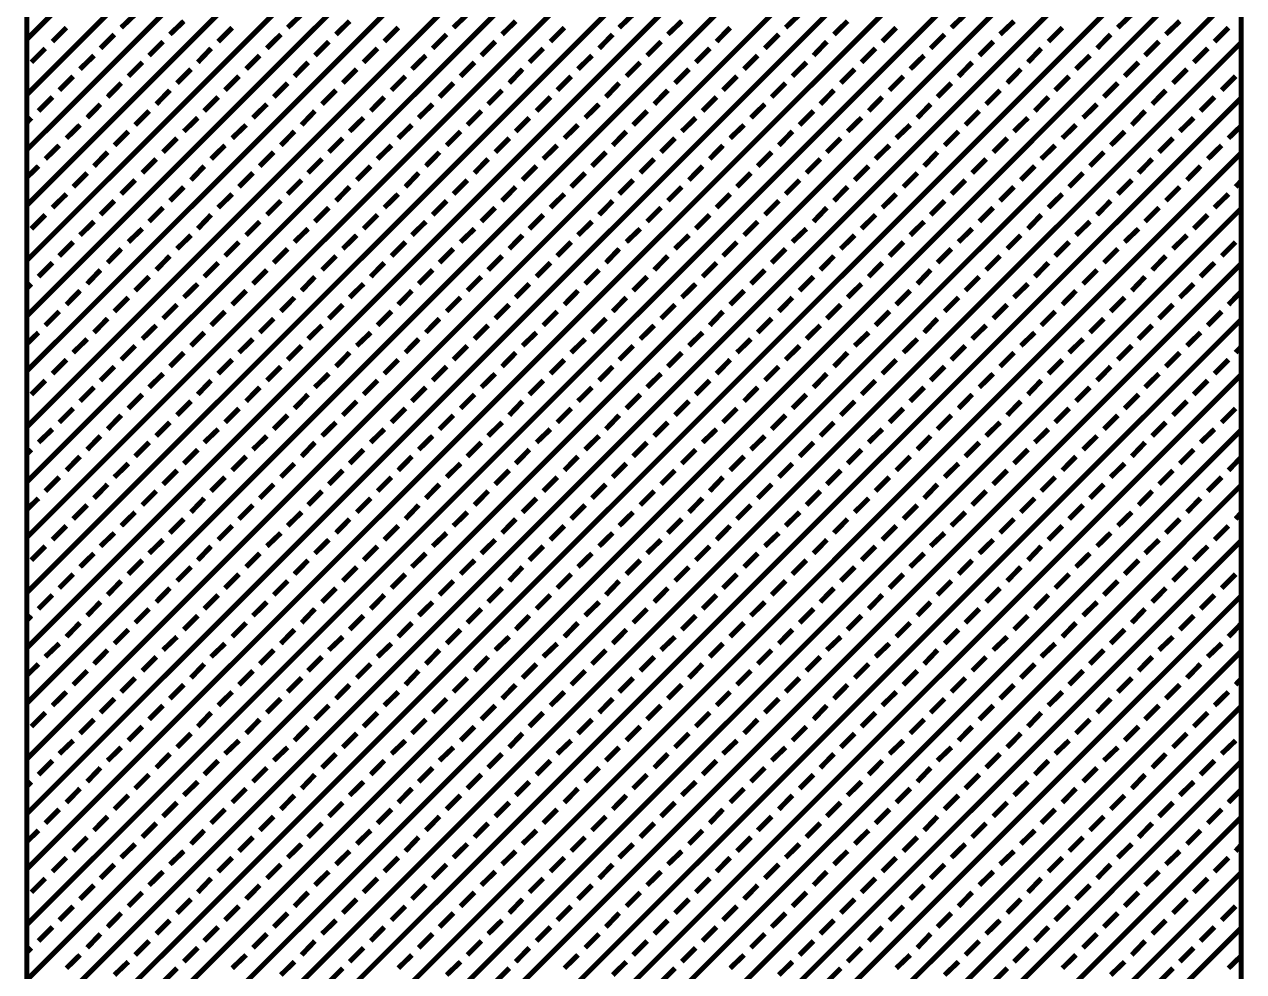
# Model space of a CAD drawing. Extents: x 2 to 176, y -19 to 159.
# Drawn here: x 110.987 to 111.897, y 120.324 to 121.031 of the extents above; entities that cross this region are included whole.
import ezdxf

# ---------------------------------------------------------------- set-up
doc = ezdxf.new("R2010")
doc.units = 0
doc.layers.add('BG_SILKSCREEN_TOP', color=7, linetype='CONTINUOUS')

msp = doc.modelspace()

# ---------------------------------------------------------------- linework, layer by layer
at = {"layer": 'BG_SILKSCREEN_TOP', "const_width": 0.00381}
for points in [[(110.989364, 121.01957), (111.649256, 121.679462)], [(110.989364, 120.978168), (111.674148, 121.662952)], [(110.989364, 120.93702), (111.698532, 121.646188)], [(110.989364, 120.895618), (111.722916, 121.62917)], [(110.989364, 120.85447), (111.747808, 121.612406)], [(110.989364, 120.813068), (111.77016, 121.59361)], [(110.989364, 120.77192), (111.788956, 121.571004)], [(110.989364, 120.730264), (111.807752, 121.548652)], [(110.989364, 120.689116), (111.82477, 121.524268)], [(110.989364, 120.647714), (111.839248, 121.497598)], [(110.989364, 120.606566), (111.854234, 121.470928)], [(110.989364, 120.565164), (111.865664, 121.441718)], [(110.989364, 120.524016), (111.87557, 121.410222)], [(110.989364, 120.48236), (111.885222, 121.378218)], [(110.989364, 120.441466), (111.889794, 121.341642)], [(110.989364, 120.400318), (111.89335, 121.303796)], [(110.989364, 121.283476), (110.989364, 117.967252)], [(111.895382, 119.561356), (111.895382, 121.283476)], [(110.989364, 120.358662), (111.895382, 121.26468)], [(110.989364, 120.317514), (111.895382, 121.223532)], [(110.989364, 120.276112), (111.895382, 121.182384)], [(110.989364, 120.234964), (111.895382, 121.140728)], [(110.989364, 120.193562), (111.895382, 121.099834)], [(110.989364, 120.152414), (111.895382, 121.058178)], [(111.059722, 121.028206), (111.070136, 121.038112)], [(111.096044, 121.023126), (111.106458, 121.033032)], [(111.183928, 121.028206), (111.194342, 121.038112)], [(111.219996, 121.023126), (111.230156, 121.033032)], [(111.307626, 121.028206), (111.31804, 121.038112)], [(111.343948, 121.023126), (111.354108, 121.033032)], [(111.431324, 121.028206), (111.441738, 121.038112)], [(111.467646, 121.023126), (111.47806, 121.033032)], [(111.55553, 121.028206), (111.565944, 121.038112)], [(111.591598, 121.023126), (111.601758, 121.033032)], [(111.679228, 121.028206), (111.689642, 121.038112)], [(111.71555, 121.023126), (111.725964, 121.033032)], [(111.803434, 121.028206), (111.813848, 121.038112)], [(111.839248, 121.023126), (111.849662, 121.033032)], [(111.008414, 121.017792), (111.018828, 121.028206)], [(111.132112, 121.017792), (111.142526, 121.028206)], [(111.256064, 121.017792), (111.266478, 121.028206)], [(111.380016, 121.017792), (111.39043, 121.028206)], [(111.503968, 121.017792), (111.514128, 121.028206)], [(111.627666, 121.017792), (111.63808, 121.028206)], [(111.751618, 121.017792), (111.762032, 121.028206)], [(111.87557, 121.017792), (111.885984, 121.028206)], [(110.989364, 120.111012), (111.895382, 121.01703)], [(111.044228, 121.012712), (111.054642, 121.023126)], [(111.08055, 121.007378), (111.090964, 121.017792)], [(111.168434, 121.012712), (111.178848, 121.023126)], [(111.204248, 121.007378), (111.214662, 121.017792)], [(111.292132, 121.012712), (111.302546, 121.023126)], [(111.328454, 121.007378), (111.338868, 121.017792)], [(111.416338, 121.012712), (111.426498, 121.023126)], [(111.452152, 121.007378), (111.462566, 121.017792)], [(111.540036, 121.012712), (111.55045, 121.023126)], [(111.576358, 121.007378), (111.586264, 121.017792)], [(111.663734, 121.012712), (111.674148, 121.023126)], [(111.700056, 121.007378), (111.71047, 121.017792)], [(111.78794, 121.012712), (111.7981, 121.023126)], [(111.823754, 121.007378), (111.834168, 121.017792)], [(110.992666, 121.002298), (111.00308, 121.012712)], [(111.028988, 120.997218), (111.039402, 121.007378)], [(111.116872, 121.002298), (111.126778, 121.012712)], [(111.15294, 120.997218), (111.1631, 121.007378)], [(111.24057, 121.002298), (111.250984, 121.012712)], [(111.276638, 120.997218), (111.287052, 121.007378)], [(111.364268, 121.002298), (111.374682, 121.012712)], [(111.40059, 120.997218), (111.411004, 121.007378)], [(111.488474, 121.002298), (111.498888, 121.012712)], [(111.524542, 120.997218), (111.534702, 121.007378)], [(111.612172, 121.002298), (111.622586, 121.012712)], [(111.648494, 120.997218), (111.658908, 121.007378)], [(111.736378, 121.002298), (111.746284, 121.012712)], [(111.772192, 120.997218), (111.782606, 121.007378)], [(111.860076, 121.002298), (111.87049, 121.012712)], [(111.065056, 120.991884), (111.07547, 121.002298)], [(111.101378, 120.986804), (111.111792, 120.997218)], [(111.189008, 120.991884), (111.199168, 121.002298)], [(111.225076, 120.986804), (111.23549, 120.997218)], [(111.31296, 120.991884), (111.323374, 121.002298)], [(111.349282, 120.986804), (111.359188, 120.997218)], [(111.436658, 120.991884), (111.447072, 121.002298)], [(111.47298, 120.986804), (111.483394, 120.997218)], [(111.56061, 120.991884), (111.571024, 121.002298)], [(111.596678, 120.986804), (111.607092, 120.997218)], [(111.684562, 120.991884), (111.694722, 121.002298)], [(111.720884, 120.986804), (111.731044, 120.997218)], [(111.808514, 120.991884), (111.818928, 121.002298)], [(111.844582, 120.986804), (111.854996, 120.997218)], [(111.013494, 120.98147), (111.023908, 120.991884)], [(111.137192, 120.98147), (111.147606, 120.991884)], [(111.261398, 120.98147), (111.271812, 120.991884)], [(111.385096, 120.98147), (111.39551, 120.991884)], [(111.508794, 120.98147), (111.519208, 120.991884)], [(111.633, 120.98147), (111.643414, 120.991884)], [(111.756698, 120.98147), (111.767112, 120.991884)], [(111.880904, 120.98147), (111.891318, 120.991884)], [(111.049562, 120.97639), (111.059722, 120.986804)], [(111.085884, 120.971056), (111.096044, 120.98147)], [(111.173514, 120.97639), (111.183928, 120.986804)], [(111.209582, 120.971056), (111.219996, 120.98147)], [(111.297212, 120.97639), (111.307626, 120.986804)], [(111.333534, 120.971056), (111.343948, 120.98147)], [(111.421418, 120.97639), (111.431324, 120.986804)], [(111.457486, 120.971056), (111.467646, 120.98147)], [(111.545116, 120.97639), (111.55553, 120.986804)], [(111.581438, 120.971056), (111.591598, 120.98147)], [(111.668814, 120.97639), (111.679228, 120.986804)], [(111.705136, 120.971056), (111.71555, 120.98147)], [(111.79302, 120.97639), (111.803434, 120.986804)], [(111.829088, 120.971056), (111.839248, 120.98147)], [(110.989364, 120.069864), (111.895382, 120.975628)], [(110.998, 120.965976), (111.008414, 120.97639)], [(111.034322, 120.960896), (111.044228, 120.971056)], [(111.121698, 120.965976), (111.132112, 120.97639)], [(111.15802, 120.960896), (111.168434, 120.971056)], [(111.245904, 120.965976), (111.256064, 120.97639)], [(111.281718, 120.960896), (111.292132, 120.971056)], [(111.369602, 120.965976), (111.380016, 120.97639)], [(111.405924, 120.960896), (111.416338, 120.971056)], [(111.493554, 120.965976), (111.503968, 120.97639)], [(111.529622, 120.960896), (111.540036, 120.971056)], [(111.617506, 120.965976), (111.627666, 120.97639)], [(111.653828, 120.960896), (111.663734, 120.971056)], [(111.741458, 120.965976), (111.751618, 120.97639)], [(111.777526, 120.960896), (111.78794, 120.971056)], [(111.865156, 120.965976), (111.87557, 120.97639)], [(110.989364, 120.95734), (110.992666, 120.960896)], [(111.070136, 120.955562), (111.08055, 120.965976)], [(111.106458, 120.950736), (111.116872, 120.960896)], [(111.194342, 120.955562), (111.204248, 120.965976)], [(111.230156, 120.950736), (111.24057, 120.960896)], [(111.31804, 120.955562), (111.328454, 120.965976)], [(111.354108, 120.950736), (111.364268, 120.960896)], [(111.441738, 120.955562), (111.452152, 120.965976)], [(111.47806, 120.950736), (111.488474, 120.960896)], [(111.565944, 120.955562), (111.576358, 120.965976)], [(111.601758, 120.950736), (111.612172, 120.960896)], [(111.689642, 120.955562), (111.700056, 120.965976)], [(111.725964, 120.950736), (111.736378, 120.960896)], [(111.813848, 120.955562), (111.823754, 120.965976)], [(111.849662, 120.950736), (111.860076, 120.960896)], [(111.018828, 120.945656), (111.028988, 120.955562)], [(111.054642, 120.940322), (111.065056, 120.950736)], [(111.142526, 120.945656), (111.15294, 120.955562)], [(111.178848, 120.940322), (111.189008, 120.950736)], [(111.266478, 120.945656), (111.276638, 120.955562)], [(111.302546, 120.940322), (111.31296, 120.950736)], [(111.39043, 120.945656), (111.40059, 120.955562)], [(111.426498, 120.940322), (111.436658, 120.950736)], [(111.514128, 120.945656), (111.524542, 120.955562)], [(111.55045, 120.940322), (111.56061, 120.950736)], [(111.63808, 120.945656), (111.648494, 120.955562)], [(111.674148, 120.940322), (111.684562, 120.950736)], [(111.762032, 120.945656), (111.772192, 120.955562)], [(111.7981, 120.940322), (111.808514, 120.950736)], [(111.885984, 120.945656), (111.895382, 120.9548)], [(111.090964, 120.935242), (111.101378, 120.945656)], [(111.214662, 120.935242), (111.225076, 120.945656)], [(111.338868, 120.935242), (111.349282, 120.945656)], [(111.462566, 120.935242), (111.47298, 120.945656)], [(111.586264, 120.935242), (111.596678, 120.945656)], [(111.71047, 120.935242), (111.720884, 120.945656)], [(111.834168, 120.935242), (111.844582, 120.945656)], [(110.989364, 120.028208), (111.895382, 120.93448)], [(111.00308, 120.930162), (111.013494, 120.940322)], [(111.039402, 120.924828), (111.049562, 120.935242)], [(111.126778, 120.930162), (111.137192, 120.940322)], [(111.1631, 120.924828), (111.173514, 120.935242)], [(111.250984, 120.930162), (111.261398, 120.940322)], [(111.287052, 120.924828), (111.297212, 120.935242)], [(111.374682, 120.930162), (111.385096, 120.940322)], [(111.411004, 120.924828), (111.421418, 120.935242)], [(111.498888, 120.930162), (111.508794, 120.940322)], [(111.534702, 120.924828), (111.545116, 120.935242)], [(111.622586, 120.930162), (111.633, 120.940322)], [(111.658908, 120.924828), (111.668814, 120.935242)], [(111.746284, 120.930162), (111.756698, 120.940322)], [(111.782606, 120.924828), (111.79302, 120.935242)], [(111.87049, 120.930162), (111.880904, 120.940322)], [(110.989364, 120.916446), (110.998, 120.924828)], [(111.07547, 120.919748), (111.085884, 120.930162)], [(111.111792, 120.914414), (111.121698, 120.924828)], [(111.199168, 120.919748), (111.209582, 120.930162)], [(111.23549, 120.914414), (111.245904, 120.924828)], [(111.323374, 120.919748), (111.333534, 120.930162)], [(111.359188, 120.914414), (111.369602, 120.924828)], [(111.447072, 120.919748), (111.457486, 120.930162)], [(111.483394, 120.914414), (111.493554, 120.924828)], [(111.571024, 120.919748), (111.581438, 120.930162)], [(111.607092, 120.914414), (111.617506, 120.924828)], [(111.694722, 120.919748), (111.705136, 120.930162)], [(111.731044, 120.914414), (111.741458, 120.924828)], [(111.818928, 120.919748), (111.829088, 120.930162)], [(111.854996, 120.914414), (111.865156, 120.924828)], [(111.023908, 120.909334), (111.034322, 120.919748)], [(111.059722, 120.904), (111.070136, 120.914414)], [(111.147606, 120.909334), (111.15802, 120.919748)], [(111.183928, 120.904), (111.194342, 120.914414)], [(111.271812, 120.909334), (111.281718, 120.919748)], [(111.307626, 120.904), (111.31804, 120.914414)], [(111.39551, 120.909334), (111.405924, 120.919748)], [(111.431324, 120.904), (111.441738, 120.914414)], [(111.519208, 120.909334), (111.529622, 120.919748)], [(111.55553, 120.904), (111.565944, 120.914414)], [(111.643414, 120.909334), (111.653828, 120.919748)], [(111.679228, 120.904), (111.689642, 120.914414)], [(111.767112, 120.909334), (111.777526, 120.919748)], [(111.803434, 120.904), (111.813848, 120.914414)], [(111.096044, 120.89892), (111.106458, 120.909334)], [(111.219996, 120.89892), (111.230156, 120.909334)], [(111.343948, 120.89892), (111.354108, 120.909334)], [(111.467646, 120.89892), (111.47806, 120.909334)], [(111.591598, 120.89892), (111.601758, 120.909334)], [(111.71555, 120.89892), (111.725964, 120.909334)], [(111.839248, 120.89892), (111.849662, 120.909334)], [(111.891318, 120.909334), (111.895382, 120.913652)], [(111.008414, 120.89384), (111.018828, 120.904)], [(111.044228, 120.888506), (111.054642, 120.89892)], [(111.132112, 120.89384), (111.142526, 120.904)], [(111.168434, 120.888506), (111.178848, 120.89892)], [(111.256064, 120.89384), (111.266478, 120.904)], [(111.292132, 120.888506), (111.302546, 120.89892)], [(111.380016, 120.89384), (111.39043, 120.904)], [(111.416338, 120.888506), (111.426498, 120.89892)], [(111.503968, 120.89384), (111.514128, 120.904)], [(111.540036, 120.888506), (111.55045, 120.89892)], [(111.627666, 120.89384), (111.63808, 120.904)], [(111.663734, 120.888506), (111.674148, 120.89892)], [(111.751618, 120.89384), (111.762032, 120.904)], [(111.78794, 120.888506), (111.7981, 120.89892)], [(111.87557, 120.89384), (111.885984, 120.904)], [(110.989364, 119.98706), (111.895382, 120.893078)], [(110.992666, 120.878092), (111.00308, 120.888506)], [(111.08055, 120.883426), (111.090964, 120.89384)], [(111.116872, 120.878092), (111.126778, 120.888506)], [(111.204248, 120.883426), (111.214662, 120.89384)], [(111.24057, 120.878092), (111.250984, 120.888506)], [(111.328454, 120.883426), (111.338868, 120.89384)], [(111.364268, 120.878092), (111.374682, 120.888506)], [(111.452152, 120.883426), (111.462566, 120.89384)], [(111.488474, 120.878092), (111.498888, 120.888506)], [(111.576358, 120.883426), (111.586264, 120.89384)], [(111.612172, 120.878092), (111.622586, 120.888506)], [(111.700056, 120.883426), (111.71047, 120.89384)], [(111.736378, 120.878092), (111.746284, 120.888506)], [(111.823754, 120.883426), (111.834168, 120.89384)], [(111.860076, 120.878092), (111.87049, 120.888506)], [(111.028988, 120.873266), (111.039402, 120.883426)], [(111.065056, 120.868186), (111.07547, 120.878092)], [(111.15294, 120.873266), (111.1631, 120.883426)], [(111.189008, 120.868186), (111.199168, 120.878092)], [(111.276638, 120.873266), (111.287052, 120.883426)], [(111.31296, 120.868186), (111.323374, 120.878092)], [(111.40059, 120.873266), (111.411004, 120.883426)], [(111.436658, 120.868186), (111.447072, 120.878092)], [(111.524542, 120.873266), (111.534702, 120.883426)], [(111.56061, 120.868186), (111.571024, 120.878092)], [(111.648494, 120.873266), (111.658908, 120.883426)], [(111.684562, 120.868186), (111.694722, 120.878092)], [(111.772192, 120.873266), (111.782606, 120.883426)], [(111.808514, 120.868186), (111.818928, 120.878092)], [(111.101378, 120.863106), (111.111792, 120.873266)], [(111.225076, 120.863106), (111.23549, 120.873266)], [(111.349282, 120.863106), (111.359188, 120.873266)], [(111.47298, 120.863106), (111.483394, 120.873266)], [(111.596678, 120.863106), (111.607092, 120.873266)], [(111.720884, 120.863106), (111.731044, 120.873266)], [(111.844582, 120.863106), (111.854996, 120.873266)], [(111.013494, 120.857772), (111.023908, 120.868186)], [(111.049562, 120.852692), (111.059722, 120.863106)], [(111.137192, 120.857772), (111.147606, 120.868186)], [(111.173514, 120.852692), (111.183928, 120.863106)], [(111.261398, 120.857772), (111.271812, 120.868186)], [(111.297212, 120.852692), (111.307626, 120.863106)], [(111.385096, 120.857772), (111.39551, 120.868186)], [(111.421418, 120.852692), (111.431324, 120.863106)], [(111.508794, 120.857772), (111.519208, 120.868186)], [(111.545116, 120.852692), (111.55553, 120.863106)], [(111.633, 120.857772), (111.643414, 120.868186)], [(111.668814, 120.852692), (111.679228, 120.863106)], [(111.756698, 120.857772), (111.767112, 120.868186)], [(111.79302, 120.852692), (111.803434, 120.863106)], [(111.880904, 120.857772), (111.891318, 120.868186)], [(110.989364, 119.945658), (111.895382, 120.85193)], [(110.998, 120.842278), (111.008414, 120.852692)], [(111.085884, 120.847358), (111.096044, 120.857772)], [(111.121698, 120.842278), (111.132112, 120.852692)], [(111.209582, 120.847358), (111.219996, 120.857772)], [(111.245904, 120.842278), (111.256064, 120.852692)], [(111.333534, 120.847358), (111.343948, 120.857772)], [(111.369602, 120.842278), (111.380016, 120.852692)], [(111.457486, 120.847358), (111.467646, 120.857772)], [(111.493554, 120.842278), (111.503968, 120.852692)], [(111.581438, 120.847358), (111.591598, 120.857772)], [(111.617506, 120.842278), (111.627666, 120.852692)], [(111.705136, 120.847358), (111.71555, 120.857772)], [(111.741458, 120.842278), (111.751618, 120.852692)], [(111.829088, 120.847358), (111.839248, 120.857772)], [(111.865156, 120.842278), (111.87557, 120.852692)], [(111.034322, 120.836944), (111.044228, 120.847358)], [(111.070136, 120.831864), (111.08055, 120.842278)], [(111.15802, 120.836944), (111.168434, 120.847358)], [(111.194342, 120.831864), (111.204248, 120.842278)], [(111.281718, 120.836944), (111.292132, 120.847358)], [(111.31804, 120.831864), (111.328454, 120.842278)], [(111.405924, 120.836944), (111.416338, 120.847358)], [(111.441738, 120.831864), (111.452152, 120.842278)], [(111.529622, 120.836944), (111.540036, 120.847358)], [(111.565944, 120.831864), (111.576358, 120.842278)], [(111.653828, 120.836944), (111.663734, 120.847358)], [(111.689642, 120.831864), (111.700056, 120.842278)], [(111.777526, 120.836944), (111.78794, 120.847358)], [(111.813848, 120.831864), (111.823754, 120.842278)], [(110.989364, 120.833642), (110.992666, 120.836944)], [(111.106458, 120.826784), (111.116872, 120.836944)], [(111.230156, 120.826784), (111.24057, 120.836944)], [(111.354108, 120.826784), (111.364268, 120.836944)], [(111.47806, 120.826784), (111.488474, 120.836944)], [(111.601758, 120.826784), (111.612172, 120.836944)], [(111.725964, 120.826784), (111.736378, 120.836944)], [(111.849662, 120.826784), (111.860076, 120.836944)], [(111.018828, 120.82145), (111.028988, 120.831864)], [(111.054642, 120.81637), (111.065056, 120.826784)], [(111.142526, 120.82145), (111.15294, 120.831864)], [(111.178848, 120.81637), (111.189008, 120.826784)], [(111.266478, 120.82145), (111.276638, 120.831864)], [(111.302546, 120.81637), (111.31296, 120.826784)], [(111.39043, 120.82145), (111.40059, 120.831864)], [(111.426498, 120.81637), (111.436658, 120.826784)], [(111.514128, 120.82145), (111.524542, 120.831864)], [(111.55045, 120.81637), (111.56061, 120.826784)], [(111.63808, 120.82145), (111.648494, 120.831864)], [(111.674148, 120.81637), (111.684562, 120.826784)], [(111.762032, 120.82145), (111.772192, 120.831864)], [(111.7981, 120.81637), (111.808514, 120.826784)], [(111.885984, 120.82145), (111.895382, 120.831102)], [(111.00308, 120.805956), (111.013494, 120.81637)], [(111.090964, 120.811036), (111.101378, 120.82145)], [(111.126778, 120.805956), (111.137192, 120.81637)], [(111.214662, 120.811036), (111.225076, 120.82145)], [(111.250984, 120.805956), (111.261398, 120.81637)], [(111.338868, 120.811036), (111.349282, 120.82145)], [(111.374682, 120.805956), (111.385096, 120.81637)], [(111.462566, 120.811036), (111.47298, 120.82145)], [(111.498888, 120.805956), (111.508794, 120.81637)], [(111.586264, 120.811036), (111.596678, 120.82145)], [(111.622586, 120.805956), (111.633, 120.81637)], [(111.71047, 120.811036), (111.720884, 120.82145)], [(111.746284, 120.805956), (111.756698, 120.81637)], [(111.834168, 120.811036), (111.844582, 120.82145)], [(111.87049, 120.805956), (111.880904, 120.81637)], [(110.989364, 119.90451), (111.895382, 120.810274)], [(111.039402, 120.800622), (111.049562, 120.811036)], [(111.07547, 120.795796), (111.085884, 120.805956)], [(111.1631, 120.800622), (111.173514, 120.811036)], [(111.199168, 120.795796), (111.209582, 120.805956)], [(111.287052, 120.800622), (111.297212, 120.811036)], [(111.323374, 120.795796), (111.333534, 120.805956)], [(111.411004, 120.800622), (111.421418, 120.811036)], [(111.447072, 120.795796), (111.457486, 120.805956)], [(111.534702, 120.800622), (111.545116, 120.811036)], [(111.571024, 120.795796), (111.581438, 120.805956)], [(111.658908, 120.800622), (111.668814, 120.811036)], [(111.694722, 120.795796), (111.705136, 120.805956)], [(111.782606, 120.800622), (111.79302, 120.811036)], [(111.818928, 120.795796), (111.829088, 120.805956)], [(110.989364, 120.79224), (110.998, 120.800622)], [(111.111792, 120.790716), (111.121698, 120.800622)], [(111.23549, 120.790716), (111.245904, 120.800622)], [(111.359188, 120.790716), (111.369602, 120.800622)], [(111.483394, 120.790716), (111.493554, 120.800622)], [(111.607092, 120.790716), (111.617506, 120.800622)], [(111.731044, 120.790716), (111.741458, 120.800622)], [(111.854996, 120.790716), (111.865156, 120.800622)], [(111.023908, 120.785636), (111.034322, 120.795796)], [(111.059722, 120.780302), (111.070136, 120.790716)], [(111.147606, 120.785636), (111.15802, 120.795796)], [(111.183928, 120.780302), (111.194342, 120.790716)], [(111.271812, 120.785636), (111.281718, 120.795796)], [(111.307626, 120.780302), (111.31804, 120.790716)], [(111.39551, 120.785636), (111.405924, 120.795796)], [(111.431324, 120.780302), (111.441738, 120.790716)], [(111.519208, 120.785636), (111.529622, 120.795796)], [(111.55553, 120.780302), (111.565944, 120.790716)], [(111.643414, 120.785636), (111.653828, 120.795796)], [(111.679228, 120.780302), (111.689642, 120.790716)], [(111.767112, 120.785636), (111.777526, 120.795796)], [(111.803434, 120.780302), (111.813848, 120.790716)], [(111.891318, 120.785636), (111.895382, 120.789954)], [(111.008414, 120.769888), (111.018828, 120.780302)], [(111.096044, 120.775222), (111.106458, 120.785636)], [(111.132112, 120.769888), (111.142526, 120.780302)], [(111.219996, 120.775222), (111.230156, 120.785636)], [(111.256064, 120.769888), (111.266478, 120.780302)], [(111.343948, 120.775222), (111.354108, 120.785636)], [(111.380016, 120.769888), (111.39043, 120.780302)], [(111.467646, 120.775222), (111.47806, 120.785636)], [(111.503968, 120.769888), (111.514128, 120.780302)], [(111.591598, 120.775222), (111.601758, 120.785636)], [(111.627666, 120.769888), (111.63808, 120.780302)], [(111.71555, 120.775222), (111.725964, 120.785636)], [(111.751618, 120.769888), (111.762032, 120.780302)], [(111.839248, 120.775222), (111.849662, 120.785636)], [(111.87557, 120.769888), (111.885984, 120.780302)], [(110.989364, 119.863108), (111.895382, 120.769126)], [(111.044228, 120.764808), (111.054642, 120.775222)], [(111.08055, 120.759728), (111.090964, 120.769888)], [(111.168434, 120.764808), (111.178848, 120.775222)], [(111.204248, 120.759728), (111.214662, 120.769888)], [(111.292132, 120.764808), (111.302546, 120.775222)], [(111.328454, 120.759728), (111.338868, 120.769888)], [(111.416338, 120.764808), (111.426498, 120.775222)], [(111.452152, 120.759728), (111.462566, 120.769888)], [(111.540036, 120.764808), (111.55045, 120.775222)], [(111.576358, 120.759728), (111.586264, 120.769888)], [(111.663734, 120.764808), (111.674148, 120.775222)], [(111.700056, 120.759728), (111.71047, 120.769888)], [(111.78794, 120.764808), (111.7981, 120.775222)], [(111.823754, 120.759728), (111.834168, 120.769888)], [(110.992666, 120.754394), (111.00308, 120.764808)], [(111.028988, 120.749314), (111.039402, 120.759728)], [(111.116872, 120.754394), (111.126778, 120.764808)], [(111.15294, 120.749314), (111.1631, 120.759728)], [(111.24057, 120.754394), (111.250984, 120.764808)], [(111.276638, 120.749314), (111.287052, 120.759728)], [(111.364268, 120.754394), (111.374682, 120.764808)], [(111.40059, 120.749314), (111.411004, 120.759728)], [(111.488474, 120.754394), (111.498888, 120.764808)], [(111.524542, 120.749314), (111.534702, 120.759728)], [(111.612172, 120.754394), (111.622586, 120.764808)], [(111.648494, 120.749314), (111.658908, 120.759728)], [(111.736378, 120.754394), (111.746284, 120.764808)], [(111.772192, 120.749314), (111.782606, 120.759728)], [(111.860076, 120.754394), (111.87049, 120.764808)], [(111.065056, 120.74398), (111.07547, 120.754394)], [(111.189008, 120.74398), (111.199168, 120.754394)], [(111.31296, 120.74398), (111.323374, 120.754394)], [(111.436658, 120.74398), (111.447072, 120.754394)], [(111.56061, 120.74398), (111.571024, 120.754394)], [(111.684562, 120.74398), (111.694722, 120.754394)], [(111.808514, 120.74398), (111.818928, 120.754394)], [(111.013494, 120.733566), (111.023908, 120.74398)], [(111.101378, 120.7389), (111.111792, 120.749314)], [(111.137192, 120.733566), (111.147606, 120.74398)], [(111.225076, 120.7389), (111.23549, 120.749314)], [(111.261398, 120.733566), (111.271812, 120.74398)], [(111.349282, 120.7389), (111.359188, 120.749314)], [(111.385096, 120.733566), (111.39551, 120.74398)], [(111.47298, 120.7389), (111.483394, 120.749314)], [(111.508794, 120.733566), (111.519208, 120.74398)], [(111.596678, 120.7389), (111.607092, 120.749314)], [(111.633, 120.733566), (111.643414, 120.74398)], [(111.720884, 120.7389), (111.731044, 120.749314)], [(111.756698, 120.733566), (111.767112, 120.74398)], [(111.844582, 120.7389), (111.854996, 120.749314)], [(111.880904, 120.733566), (111.891318, 120.74398)], [(111.049562, 120.728486), (111.059722, 120.7389)], [(111.085884, 120.723406), (111.096044, 120.733566)], [(111.173514, 120.728486), (111.183928, 120.7389)], [(111.209582, 120.723406), (111.219996, 120.733566)], [(111.297212, 120.728486), (111.307626, 120.7389)], [(111.333534, 120.723406), (111.343948, 120.733566)], [(111.421418, 120.728486), (111.431324, 120.7389)], [(111.457486, 120.723406), (111.467646, 120.733566)], [(111.545116, 120.728486), (111.55553, 120.7389)], [(111.581438, 120.723406), (111.591598, 120.733566)], [(111.668814, 120.728486), (111.679228, 120.7389)], [(111.705136, 120.723406), (111.71555, 120.733566)], [(111.79302, 120.728486), (111.803434, 120.7389)], [(111.829088, 120.723406), (111.839248, 120.733566)], [(110.989364, 119.82196), (111.895382, 120.727724)], [(110.998, 120.71858), (111.008414, 120.728486)], [(111.034322, 120.713246), (111.044228, 120.723406)], [(111.121698, 120.71858), (111.132112, 120.728486)], [(111.15802, 120.713246), (111.168434, 120.723406)], [(111.245904, 120.71858), (111.256064, 120.728486)], [(111.281718, 120.713246), (111.292132, 120.723406)], [(111.369602, 120.71858), (111.380016, 120.728486)], [(111.405924, 120.713246), (111.416338, 120.723406)], [(111.493554, 120.71858), (111.503968, 120.728486)], [(111.529622, 120.713246), (111.540036, 120.723406)], [(111.617506, 120.71858), (111.627666, 120.728486)], [(111.653828, 120.713246), (111.663734, 120.723406)], [(111.741458, 120.71858), (111.751618, 120.728486)], [(111.777526, 120.713246), (111.78794, 120.723406)], [(111.865156, 120.71858), (111.87557, 120.728486)], [(111.070136, 120.708166), (111.08055, 120.71858)], [(111.194342, 120.708166), (111.204248, 120.71858)], [(111.31804, 120.708166), (111.328454, 120.71858)], [(111.441738, 120.708166), (111.452152, 120.71858)], [(111.565944, 120.708166), (111.576358, 120.71858)], [(111.689642, 120.708166), (111.700056, 120.71858)], [(111.813848, 120.708166), (111.823754, 120.71858)], [(110.989364, 120.709944), (110.992666, 120.713246)], [(111.018828, 120.697752), (111.028988, 120.708166)], [(111.106458, 120.702832), (111.116872, 120.713246)], [(111.142526, 120.697752), (111.15294, 120.708166)], [(111.230156, 120.702832), (111.24057, 120.713246)], [(111.266478, 120.697752), (111.276638, 120.708166)], [(111.354108, 120.702832), (111.364268, 120.713246)], [(111.39043, 120.697752), (111.40059, 120.708166)], [(111.47806, 120.702832), (111.488474, 120.713246)], [(111.514128, 120.697752), (111.524542, 120.708166)], [(111.601758, 120.702832), (111.612172, 120.713246)], [(111.63808, 120.697752), (111.648494, 120.708166)], [(111.725964, 120.702832), (111.736378, 120.713246)], [(111.762032, 120.697752), (111.772192, 120.708166)], [(111.849662, 120.702832), (111.860076, 120.713246)], [(111.885984, 120.697752), (111.895382, 120.707404)], [(111.054642, 120.692672), (111.065056, 120.702832)], [(111.090964, 120.687338), (111.101378, 120.697752)], [(111.178848, 120.692672), (111.189008, 120.702832)], [(111.214662, 120.687338), (111.225076, 120.697752)], [(111.302546, 120.692672), (111.31296, 120.702832)], [(111.338868, 120.687338), (111.349282, 120.697752)], [(111.426498, 120.692672), (111.436658, 120.702832)], [(111.462566, 120.687338), (111.47298, 120.697752)], [(111.55045, 120.692672), (111.56061, 120.702832)], [(111.586264, 120.687338), (111.596678, 120.697752)], [(111.674148, 120.692672), (111.684562, 120.702832)], [(111.71047, 120.687338), (111.720884, 120.697752)], [(111.7981, 120.692672), (111.808514, 120.702832)], [(111.834168, 120.687338), (111.844582, 120.697752)], [(111.00308, 120.682258), (111.013494, 120.692672)], [(111.039402, 120.676924), (111.049562, 120.687338)], [(111.126778, 120.682258), (111.137192, 120.692672)], [(111.1631, 120.676924), (111.173514, 120.687338)], [(111.250984, 120.682258), (111.261398, 120.692672)], [(111.287052, 120.676924), (111.297212, 120.687338)], [(111.374682, 120.682258), (111.385096, 120.692672)], [(111.411004, 120.676924), (111.421418, 120.687338)], [(111.498888, 120.682258), (111.508794, 120.692672)], [(111.534702, 120.676924), (111.545116, 120.687338)], [(111.622586, 120.682258), (111.633, 120.692672)], [(111.658908, 120.676924), (111.668814, 120.687338)], [(111.746284, 120.682258), (111.756698, 120.692672)], [(111.782606, 120.676924), (111.79302, 120.687338)], [(111.87049, 120.682258), (111.880904, 120.692672)], [(110.989364, 119.780304), (111.895382, 120.686576)], [(111.07547, 120.671844), (111.085884, 120.682258)], [(111.199168, 120.671844), (111.209582, 120.682258)], [(111.323374, 120.671844), (111.333534, 120.682258)], [(111.447072, 120.671844), (111.457486, 120.682258)], [(111.571024, 120.671844), (111.581438, 120.682258)], [(111.694722, 120.671844), (111.705136, 120.682258)], [(111.818928, 120.671844), (111.829088, 120.682258)], [(110.989364, 120.668542), (110.998, 120.676924)], [(111.023908, 120.66143), (111.034322, 120.671844)], [(111.111792, 120.66651), (111.121698, 120.676924)], [(111.147606, 120.66143), (111.15802, 120.671844)], [(111.23549, 120.66651), (111.245904, 120.676924)], [(111.271812, 120.66143), (111.281718, 120.671844)], [(111.359188, 120.66651), (111.369602, 120.676924)], [(111.39551, 120.66143), (111.405924, 120.671844)], [(111.483394, 120.66651), (111.493554, 120.676924)], [(111.519208, 120.66143), (111.529622, 120.671844)], [(111.607092, 120.66651), (111.617506, 120.676924)], [(111.643414, 120.66143), (111.653828, 120.671844)], [(111.731044, 120.66651), (111.741458, 120.676924)], [(111.767112, 120.66143), (111.777526, 120.671844)], [(111.854996, 120.66651), (111.865156, 120.676924)], [(111.059722, 120.65635), (111.070136, 120.66651)], [(111.096044, 120.651016), (111.106458, 120.66143)], [(111.183928, 120.65635), (111.194342, 120.66651)], [(111.219996, 120.651016), (111.230156, 120.66143)], [(111.307626, 120.65635), (111.31804, 120.66651)], [(111.343948, 120.651016), (111.354108, 120.66143)], [(111.431324, 120.65635), (111.441738, 120.66651)], [(111.467646, 120.651016), (111.47806, 120.66143)], [(111.55553, 120.65635), (111.565944, 120.66651)], [(111.591598, 120.651016), (111.601758, 120.66143)], [(111.679228, 120.65635), (111.689642, 120.66651)], [(111.71555, 120.651016), (111.725964, 120.66143)], [(111.803434, 120.65635), (111.813848, 120.66651)], [(111.839248, 120.651016), (111.849662, 120.66143)], [(111.891318, 120.66143), (111.895382, 120.666002)], [(111.008414, 120.645936), (111.018828, 120.65635)], [(111.044228, 120.64111), (111.054642, 120.651016)], [(111.132112, 120.645936), (111.142526, 120.65635)], [(111.168434, 120.64111), (111.178848, 120.651016)], [(111.256064, 120.645936), (111.266478, 120.65635)], [(111.292132, 120.64111), (111.302546, 120.651016)], [(111.380016, 120.645936), (111.39043, 120.65635)], [(111.416338, 120.64111), (111.426498, 120.651016)], [(111.503968, 120.645936), (111.514128, 120.65635)], [(111.540036, 120.64111), (111.55045, 120.651016)], [(111.627666, 120.645936), (111.63808, 120.65635)], [(111.663734, 120.64111), (111.674148, 120.651016)], [(111.751618, 120.645936), (111.762032, 120.65635)], [(111.78794, 120.64111), (111.7981, 120.651016)], [(111.87557, 120.645936), (111.885984, 120.65635)], [(110.989364, 119.73941), (111.895382, 120.645174)], [(111.08055, 120.635776), (111.090964, 120.645936)], [(111.204248, 120.635776), (111.214662, 120.645936)], [(111.328454, 120.635776), (111.338868, 120.645936)], [(111.452152, 120.635776), (111.462566, 120.645936)], [(111.576358, 120.635776), (111.586264, 120.645936)], [(111.700056, 120.635776), (111.71047, 120.645936)], [(111.823754, 120.635776), (111.834168, 120.645936)], [(110.992666, 120.630696), (111.00308, 120.64111)], [(111.028988, 120.625616), (111.039402, 120.635776)], [(111.116872, 120.630696), (111.126778, 120.64111)], [(111.15294, 120.625616), (111.1631, 120.635776)], [(111.24057, 120.630696), (111.250984, 120.64111)], [(111.276638, 120.625616), (111.287052, 120.635776)], [(111.364268, 120.630696), (111.374682, 120.64111)], [(111.40059, 120.625616), (111.411004, 120.635776)], [(111.488474, 120.630696), (111.498888, 120.64111)], [(111.524542, 120.625616), (111.534702, 120.635776)], [(111.612172, 120.630696), (111.622586, 120.64111)], [(111.648494, 120.625616), (111.658908, 120.635776)], [(111.736378, 120.630696), (111.746284, 120.64111)], [(111.772192, 120.625616), (111.782606, 120.635776)], [(111.860076, 120.630696), (111.87049, 120.64111)], [(111.065056, 120.620282), (111.07547, 120.630696)], [(111.101378, 120.615202), (111.111792, 120.625616)], [(111.189008, 120.620282), (111.199168, 120.630696)], [(111.225076, 120.615202), (111.23549, 120.625616)], [(111.31296, 120.620282), (111.323374, 120.630696)], [(111.349282, 120.615202), (111.359188, 120.625616)], [(111.436658, 120.620282), (111.447072, 120.630696)], [(111.47298, 120.615202), (111.483394, 120.625616)], [(111.56061, 120.620282), (111.571024, 120.630696)], [(111.596678, 120.615202), (111.607092, 120.625616)], [(111.684562, 120.620282), (111.694722, 120.630696)], [(111.720884, 120.615202), (111.731044, 120.625616)], [(111.808514, 120.620282), (111.818928, 120.630696)], [(111.844582, 120.615202), (111.854996, 120.625616)], [(111.013494, 120.609868), (111.023908, 120.620282)], [(111.049562, 120.604788), (111.059722, 120.615202)], [(111.137192, 120.609868), (111.147606, 120.620282)], [(111.173514, 120.604788), (111.183928, 120.615202)], [(111.261398, 120.609868), (111.271812, 120.620282)], [(111.297212, 120.604788), (111.307626, 120.615202)], [(111.385096, 120.609868), (111.39551, 120.620282)], [(111.421418, 120.604788), (111.431324, 120.615202)], [(111.508794, 120.609868), (111.519208, 120.620282)], [(111.545116, 120.604788), (111.55553, 120.615202)], [(111.633, 120.609868), (111.643414, 120.620282)], [(111.668814, 120.604788), (111.679228, 120.615202)], [(111.756698, 120.609868), (111.767112, 120.620282)], [(111.79302, 120.604788), (111.803434, 120.615202)], [(111.880904, 120.609868), (111.891318, 120.620282)], [(111.085884, 120.599454), (111.096044, 120.609868)], [(111.209582, 120.599454), (111.219996, 120.609868)], [(111.333534, 120.599454), (111.343948, 120.609868)], [(111.457486, 120.599454), (111.467646, 120.609868)], [(111.581438, 120.599454), (111.591598, 120.609868)], [(111.705136, 120.599454), (111.71555, 120.609868)], [(111.829088, 120.599454), (111.839248, 120.609868)], [(110.989364, 119.698262), (111.895382, 120.604026)], [(110.998, 120.594374), (111.008414, 120.604788)], [(111.034322, 120.589294), (111.044228, 120.599454)], [(111.121698, 120.594374), (111.132112, 120.604788)], [(111.15802, 120.589294), (111.168434, 120.599454)], [(111.245904, 120.594374), (111.256064, 120.604788)], [(111.281718, 120.589294), (111.292132, 120.599454)], [(111.369602, 120.594374), (111.380016, 120.604788)], [(111.405924, 120.589294), (111.416338, 120.599454)], [(111.493554, 120.594374), (111.503968, 120.604788)], [(111.529622, 120.589294), (111.540036, 120.599454)], [(111.617506, 120.594374), (111.627666, 120.604788)], [(111.653828, 120.589294), (111.663734, 120.599454)], [(111.741458, 120.594374), (111.751618, 120.604788)], [(111.777526, 120.589294), (111.78794, 120.599454)], [(111.865156, 120.594374), (111.87557, 120.604788)], [(110.989364, 120.585738), (110.992666, 120.589294)], [(111.070136, 120.58396), (111.08055, 120.594374)], [(111.106458, 120.57888), (111.116872, 120.589294)], [(111.194342, 120.58396), (111.204248, 120.594374)], [(111.230156, 120.57888), (111.24057, 120.589294)], [(111.31804, 120.58396), (111.328454, 120.594374)], [(111.354108, 120.57888), (111.364268, 120.589294)], [(111.441738, 120.58396), (111.452152, 120.594374)], [(111.47806, 120.57888), (111.488474, 120.589294)], [(111.565944, 120.58396), (111.576358, 120.594374)], [(111.601758, 120.57888), (111.612172, 120.589294)], [(111.689642, 120.58396), (111.700056, 120.594374)], [(111.725964, 120.57888), (111.736378, 120.589294)], [(111.813848, 120.58396), (111.823754, 120.594374)], [(111.849662, 120.57888), (111.860076, 120.589294)], [(111.018828, 120.573546), (111.028988, 120.58396)], [(111.054642, 120.568466), (111.065056, 120.57888)], [(111.142526, 120.573546), (111.15294, 120.58396)], [(111.178848, 120.568466), (111.189008, 120.57888)], [(111.266478, 120.573546), (111.276638, 120.58396)], [(111.302546, 120.568466), (111.31296, 120.57888)], [(111.39043, 120.573546), (111.40059, 120.58396)], [(111.426498, 120.568466), (111.436658, 120.57888)], [(111.514128, 120.573546), (111.524542, 120.58396)], [(111.55045, 120.568466), (111.56061, 120.57888)], [(111.63808, 120.573546), (111.648494, 120.58396)], [(111.674148, 120.568466), (111.684562, 120.57888)], [(111.762032, 120.573546), (111.772192, 120.58396)], [(111.7981, 120.568466), (111.808514, 120.57888)], [(111.885984, 120.573546), (111.895382, 120.583198)], [(111.090964, 120.56364), (111.101378, 120.573546)], [(111.214662, 120.56364), (111.225076, 120.573546)], [(111.338868, 120.56364), (111.349282, 120.573546)], [(111.462566, 120.56364), (111.47298, 120.573546)], [(111.586264, 120.56364), (111.596678, 120.573546)], [(111.71047, 120.56364), (111.720884, 120.573546)], [(111.834168, 120.56364), (111.844582, 120.573546)], [(110.989364, 119.656606), (111.895382, 120.562624)], [(111.00308, 120.55856), (111.013494, 120.568466)], [(111.039402, 120.553226), (111.049562, 120.56364)], [(111.126778, 120.55856), (111.137192, 120.568466)], [(111.1631, 120.553226), (111.173514, 120.56364)], [(111.250984, 120.55856), (111.261398, 120.568466)], [(111.287052, 120.553226), (111.297212, 120.56364)], [(111.374682, 120.55856), (111.385096, 120.568466)], [(111.411004, 120.553226), (111.421418, 120.56364)], [(111.498888, 120.55856), (111.508794, 120.568466)], [(111.534702, 120.553226), (111.545116, 120.56364)], [(111.622586, 120.55856), (111.633, 120.568466)], [(111.658908, 120.553226), (111.668814, 120.56364)], [(111.746284, 120.55856), (111.756698, 120.568466)], [(111.782606, 120.553226), (111.79302, 120.56364)], [(111.87049, 120.55856), (111.880904, 120.568466)], [(110.989364, 120.544844), (110.998, 120.553226)], [(111.07547, 120.548146), (111.085884, 120.55856)], [(111.111792, 120.542812), (111.121698, 120.553226)], [(111.199168, 120.548146), (111.209582, 120.55856)], [(111.23549, 120.542812), (111.245904, 120.553226)], [(111.323374, 120.548146), (111.333534, 120.55856)], [(111.359188, 120.542812), (111.369602, 120.553226)], [(111.447072, 120.548146), (111.457486, 120.55856)], [(111.483394, 120.542812), (111.493554, 120.553226)], [(111.571024, 120.548146), (111.581438, 120.55856)], [(111.607092, 120.542812), (111.617506, 120.553226)], [(111.694722, 120.548146), (111.705136, 120.55856)], [(111.731044, 120.542812), (111.741458, 120.553226)], [(111.818928, 120.548146), (111.829088, 120.55856)], [(111.854996, 120.542812), (111.865156, 120.553226)], [(111.023908, 120.537732), (111.034322, 120.548146)], [(111.059722, 120.532398), (111.070136, 120.542812)], [(111.147606, 120.537732), (111.15802, 120.548146)], [(111.183928, 120.532398), (111.194342, 120.542812)], [(111.271812, 120.537732), (111.281718, 120.548146)], [(111.307626, 120.532398), (111.31804, 120.542812)], [(111.39551, 120.537732), (111.405924, 120.548146)], [(111.431324, 120.532398), (111.441738, 120.542812)], [(111.519208, 120.537732), (111.529622, 120.548146)], [(111.55553, 120.532398), (111.565944, 120.542812)], [(111.643414, 120.537732), (111.653828, 120.548146)], [(111.679228, 120.532398), (111.689642, 120.542812)], [(111.767112, 120.537732), (111.777526, 120.548146)], [(111.803434, 120.532398), (111.813848, 120.542812)], [(111.891318, 120.537732), (111.895382, 120.54205)], [(111.008414, 120.522238), (111.018828, 120.532398)], [(111.096044, 120.527318), (111.106458, 120.537732)], [(111.132112, 120.522238), (111.142526, 120.532398)], [(111.219996, 120.527318), (111.230156, 120.537732)], [(111.256064, 120.522238), (111.266478, 120.532398)], [(111.343948, 120.527318), (111.354108, 120.537732)], [(111.380016, 120.522238), (111.39043, 120.532398)], [(111.467646, 120.527318), (111.47806, 120.537732)], [(111.503968, 120.522238), (111.514128, 120.532398)], [(111.591598, 120.527318), (111.601758, 120.537732)], [(111.627666, 120.522238), (111.63808, 120.532398)], [(111.71555, 120.527318), (111.725964, 120.537732)], [(111.751618, 120.522238), (111.762032, 120.532398)], [(111.839248, 120.527318), (111.849662, 120.537732)], [(111.87557, 120.522238), (111.885984, 120.532398)], [(111.044228, 120.516904), (111.054642, 120.527318)], [(111.168434, 120.516904), (111.178848, 120.527318)], [(111.292132, 120.516904), (111.302546, 120.527318)], [(111.416338, 120.516904), (111.426498, 120.527318)], [(111.540036, 120.516904), (111.55045, 120.527318)], [(111.663734, 120.516904), (111.674148, 120.527318)], [(111.78794, 120.516904), (111.7981, 120.527318)], [(110.989364, 119.615458), (111.895382, 120.521476)], [(110.992666, 120.50649), (111.00308, 120.516904)], [(111.08055, 120.511824), (111.090964, 120.522238)], [(111.116872, 120.50649), (111.126778, 120.516904)], [(111.204248, 120.511824), (111.214662, 120.522238)], [(111.24057, 120.50649), (111.250984, 120.516904)], [(111.328454, 120.511824), (111.338868, 120.522238)], [(111.364268, 120.50649), (111.374682, 120.516904)], [(111.452152, 120.511824), (111.462566, 120.522238)], [(111.488474, 120.50649), (111.498888, 120.516904)], [(111.576358, 120.511824), (111.586264, 120.522238)], [(111.612172, 120.50649), (111.622586, 120.516904)], [(111.700056, 120.511824), (111.71047, 120.522238)], [(111.736378, 120.50649), (111.746284, 120.516904)], [(111.823754, 120.511824), (111.834168, 120.522238)], [(111.860076, 120.50649), (111.87049, 120.516904)], [(111.028988, 120.50141), (111.039402, 120.511824)], [(111.065056, 120.496076), (111.07547, 120.50649)], [(111.15294, 120.50141), (111.1631, 120.511824)], [(111.189008, 120.496076), (111.199168, 120.50649)], [(111.276638, 120.50141), (111.287052, 120.511824)], [(111.31296, 120.496076), (111.323374, 120.50649)], [(111.40059, 120.50141), (111.411004, 120.511824)], [(111.436658, 120.496076), (111.447072, 120.50649)], [(111.524542, 120.50141), (111.534702, 120.511824)], [(111.56061, 120.496076), (111.571024, 120.50649)], [(111.648494, 120.50141), (111.658908, 120.511824)], [(111.684562, 120.496076), (111.694722, 120.50649)], [(111.772192, 120.50141), (111.782606, 120.511824)], [(111.808514, 120.496076), (111.818928, 120.50649)], [(111.013494, 120.48617), (111.023908, 120.496076)], [(111.101378, 120.490996), (111.111792, 120.50141)], [(111.137192, 120.48617), (111.147606, 120.496076)], [(111.225076, 120.490996), (111.23549, 120.50141)], [(111.261398, 120.48617), (111.271812, 120.496076)], [(111.349282, 120.490996), (111.359188, 120.50141)], [(111.385096, 120.48617), (111.39551, 120.496076)], [(111.47298, 120.490996), (111.483394, 120.50141)], [(111.508794, 120.48617), (111.519208, 120.496076)], [(111.596678, 120.490996), (111.607092, 120.50141)], [(111.633, 120.48617), (111.643414, 120.496076)], [(111.720884, 120.490996), (111.731044, 120.50141)], [(111.756698, 120.48617), (111.767112, 120.496076)], [(111.844582, 120.490996), (111.854996, 120.50141)], [(111.880904, 120.48617), (111.891318, 120.496076)], [(111.049562, 120.48109), (111.059722, 120.490996)], [(111.173514, 120.48109), (111.183928, 120.490996)], [(111.297212, 120.48109), (111.307626, 120.490996)], [(111.421418, 120.48109), (111.431324, 120.490996)], [(111.545116, 120.48109), (111.55553, 120.490996)], [(111.668814, 120.48109), (111.679228, 120.490996)], [(111.79302, 120.48109), (111.803434, 120.490996)], [(110.989364, 119.574056), (111.895382, 120.480328)], [(110.998, 120.470676), (111.008414, 120.48109)], [(111.085884, 120.475756), (111.096044, 120.48617)], [(111.121698, 120.470676), (111.132112, 120.48109)], [(111.209582, 120.475756), (111.219996, 120.48617)], [(111.245904, 120.470676), (111.256064, 120.48109)], [(111.333534, 120.475756), (111.343948, 120.48617)], [(111.369602, 120.470676), (111.380016, 120.48109)], [(111.457486, 120.475756), (111.467646, 120.48617)], [(111.493554, 120.470676), (111.503968, 120.48109)], [(111.581438, 120.475756), (111.591598, 120.48617)], [(111.617506, 120.470676), (111.627666, 120.48109)], [(111.705136, 120.475756), (111.71555, 120.48617)], [(111.741458, 120.470676), (111.751618, 120.48109)], [(111.829088, 120.475756), (111.839248, 120.48617)], [(111.865156, 120.470676), (111.87557, 120.48109)], [(111.034322, 120.465342), (111.044228, 120.475756)], [(111.070136, 120.460262), (111.08055, 120.470676)], [(111.15802, 120.465342), (111.168434, 120.475756)], [(111.194342, 120.460262), (111.204248, 120.470676)], [(111.281718, 120.465342), (111.292132, 120.475756)], [(111.31804, 120.460262), (111.328454, 120.470676)], [(111.405924, 120.465342), (111.416338, 120.475756)], [(111.441738, 120.460262), (111.452152, 120.470676)], [(111.529622, 120.465342), (111.540036, 120.475756)], [(111.565944, 120.460262), (111.576358, 120.470676)], [(111.653828, 120.465342), (111.663734, 120.475756)], [(111.689642, 120.460262), (111.700056, 120.470676)], [(111.777526, 120.465342), (111.78794, 120.475756)], [(111.813848, 120.460262), (111.823754, 120.470676)], [(110.989364, 120.46204), (110.992666, 120.465342)], [(111.018828, 120.449848), (111.028988, 120.460262)], [(111.106458, 120.455182), (111.116872, 120.465342)], [(111.142526, 120.449848), (111.15294, 120.460262)], [(111.230156, 120.455182), (111.24057, 120.465342)], [(111.266478, 120.449848), (111.276638, 120.460262)], [(111.354108, 120.455182), (111.364268, 120.465342)], [(111.39043, 120.449848), (111.40059, 120.460262)], [(111.47806, 120.455182), (111.488474, 120.465342)], [(111.514128, 120.449848), (111.524542, 120.460262)], [(111.601758, 120.455182), (111.612172, 120.465342)], [(111.63808, 120.449848), (111.648494, 120.460262)], [(111.725964, 120.455182), (111.736378, 120.465342)], [(111.762032, 120.449848), (111.772192, 120.460262)], [(111.849662, 120.455182), (111.860076, 120.465342)], [(111.885984, 120.449848), (111.895382, 120.4595)], [(111.054642, 120.444768), (111.065056, 120.455182)], [(111.178848, 120.444768), (111.189008, 120.455182)], [(111.302546, 120.444768), (111.31296, 120.455182)], [(111.426498, 120.444768), (111.436658, 120.455182)], [(111.55045, 120.444768), (111.56061, 120.455182)], [(111.674148, 120.444768), (111.684562, 120.455182)], [(111.7981, 120.444768), (111.808514, 120.455182)], [(111.00308, 120.434354), (111.013494, 120.444768)], [(111.090964, 120.439434), (111.101378, 120.449848)], [(111.126778, 120.434354), (111.137192, 120.444768)], [(111.214662, 120.439434), (111.225076, 120.449848)], [(111.250984, 120.434354), (111.261398, 120.444768)], [(111.338868, 120.439434), (111.349282, 120.449848)], [(111.374682, 120.434354), (111.385096, 120.444768)], [(111.462566, 120.439434), (111.47298, 120.449848)], [(111.498888, 120.434354), (111.508794, 120.444768)], [(111.586264, 120.439434), (111.596678, 120.449848)], [(111.622586, 120.434354), (111.633, 120.444768)], [(111.71047, 120.439434), (111.720884, 120.449848)], [(111.746284, 120.434354), (111.756698, 120.444768)], [(111.834168, 120.439434), (111.844582, 120.449848)], [(111.87049, 120.434354), (111.880904, 120.444768)], [(110.989364, 119.532908), (111.895382, 120.438672)], [(111.039402, 120.42902), (111.049562, 120.439434)], [(111.07547, 120.42394), (111.085884, 120.434354)], [(111.1631, 120.42902), (111.173514, 120.439434)], [(111.199168, 120.42394), (111.209582, 120.434354)], [(111.287052, 120.42902), (111.297212, 120.439434)], [(111.323374, 120.42394), (111.333534, 120.434354)], [(111.411004, 120.42902), (111.421418, 120.439434)], [(111.447072, 120.42394), (111.457486, 120.434354)], [(111.534702, 120.42902), (111.545116, 120.439434)], [(111.571024, 120.42394), (111.581438, 120.434354)], [(111.658908, 120.42902), (111.668814, 120.439434)], [(111.694722, 120.42394), (111.705136, 120.434354)], [(111.782606, 120.42902), (111.79302, 120.439434)], [(111.818928, 120.42394), (111.829088, 120.434354)], [(110.989364, 120.420638), (110.998, 120.42902)], [(111.023908, 120.413526), (111.034322, 120.42394)], [(111.111792, 120.41886), (111.121698, 120.42902)], [(111.147606, 120.413526), (111.15802, 120.42394)], [(111.23549, 120.41886), (111.245904, 120.42902)], [(111.271812, 120.413526), (111.281718, 120.42394)], [(111.359188, 120.41886), (111.369602, 120.42902)], [(111.39551, 120.413526), (111.405924, 120.42394)], [(111.483394, 120.41886), (111.493554, 120.42902)], [(111.519208, 120.413526), (111.529622, 120.42394)], [(111.607092, 120.41886), (111.617506, 120.42902)], [(111.643414, 120.413526), (111.653828, 120.42394)], [(111.731044, 120.41886), (111.741458, 120.42902)], [(111.767112, 120.413526), (111.777526, 120.42394)], [(111.854996, 120.41886), (111.865156, 120.42902)], [(111.059722, 120.4087), (111.070136, 120.41886)], [(111.183928, 120.4087), (111.194342, 120.41886)], [(111.307626, 120.4087), (111.31804, 120.41886)], [(111.431324, 120.4087), (111.441738, 120.41886)], [(111.55553, 120.4087), (111.565944, 120.41886)], [(111.679228, 120.4087), (111.689642, 120.41886)], [(111.803434, 120.4087), (111.813848, 120.41886)], [(111.891318, 120.413526), (111.895382, 120.418098)], [(111.008414, 120.398286), (111.018828, 120.4087)], [(111.096044, 120.40362), (111.106458, 120.413526)], [(111.132112, 120.398286), (111.142526, 120.4087)], [(111.219996, 120.40362), (111.230156, 120.413526)], [(111.256064, 120.398286), (111.266478, 120.4087)], [(111.343948, 120.40362), (111.354108, 120.413526)], [(111.380016, 120.398286), (111.39043, 120.4087)], [(111.467646, 120.40362), (111.47806, 120.413526)], [(111.503968, 120.398286), (111.514128, 120.4087)], [(111.591598, 120.40362), (111.601758, 120.413526)], [(111.627666, 120.398286), (111.63808, 120.4087)], [(111.71555, 120.40362), (111.725964, 120.413526)], [(111.751618, 120.398286), (111.762032, 120.4087)], [(111.839248, 120.40362), (111.849662, 120.413526)], [(111.87557, 120.398286), (111.885984, 120.4087)], [(110.989364, 119.491506), (111.895382, 120.397524)], [(111.044228, 120.393206), (111.054642, 120.40362)], [(111.08055, 120.388126), (111.090964, 120.398286)], [(111.168434, 120.393206), (111.178848, 120.40362)], [(111.204248, 120.388126), (111.214662, 120.398286)], [(111.292132, 120.393206), (111.302546, 120.40362)], [(111.328454, 120.388126), (111.338868, 120.398286)], [(111.416338, 120.393206), (111.426498, 120.40362)], [(111.452152, 120.388126), (111.462566, 120.398286)], [(111.540036, 120.393206), (111.55045, 120.40362)], [(111.576358, 120.388126), (111.586264, 120.398286)], [(111.663734, 120.393206), (111.674148, 120.40362)], [(111.700056, 120.388126), (111.71047, 120.398286)], [(111.78794, 120.393206), (111.7981, 120.40362)], [(111.823754, 120.388126), (111.834168, 120.398286)], [(110.992666, 120.382792), (111.00308, 120.393206)], [(111.028988, 120.377712), (111.039402, 120.388126)], [(111.116872, 120.382792), (111.126778, 120.393206)], [(111.15294, 120.377712), (111.1631, 120.388126)], [(111.24057, 120.382792), (111.250984, 120.393206)], [(111.276638, 120.377712), (111.287052, 120.388126)], [(111.364268, 120.382792), (111.374682, 120.393206)], [(111.40059, 120.377712), (111.411004, 120.388126)], [(111.488474, 120.382792), (111.498888, 120.393206)], [(111.524542, 120.377712), (111.534702, 120.388126)], [(111.612172, 120.382792), (111.622586, 120.393206)], [(111.648494, 120.377712), (111.658908, 120.388126)], [(111.736378, 120.382792), (111.746284, 120.393206)], [(111.772192, 120.377712), (111.782606, 120.388126)], [(111.860076, 120.382792), (111.87049, 120.393206)], [(111.065056, 120.372378), (111.07547, 120.382792)], [(111.101378, 120.367298), (111.111792, 120.377712)], [(111.189008, 120.372378), (111.199168, 120.382792)], [(111.225076, 120.367298), (111.23549, 120.377712)], [(111.31296, 120.372378), (111.323374, 120.382792)], [(111.349282, 120.367298), (111.359188, 120.377712)], [(111.436658, 120.372378), (111.447072, 120.382792)], [(111.47298, 120.367298), (111.483394, 120.377712)], [(111.56061, 120.372378), (111.571024, 120.382792)], [(111.596678, 120.367298), (111.607092, 120.377712)], [(111.684562, 120.372378), (111.694722, 120.382792)], [(111.720884, 120.367298), (111.731044, 120.377712)], [(111.808514, 120.372378), (111.818928, 120.382792)], [(111.844582, 120.367298), (111.854996, 120.377712)], [(111.013494, 120.361964), (111.023908, 120.372378)], [(111.137192, 120.361964), (111.147606, 120.372378)], [(111.261398, 120.361964), (111.271812, 120.372378)], [(111.385096, 120.361964), (111.39551, 120.372378)], [(111.508794, 120.361964), (111.519208, 120.372378)], [(111.633, 120.361964), (111.643414, 120.372378)], [(111.756698, 120.361964), (111.767112, 120.372378)], [(111.880904, 120.361964), (111.891318, 120.372378)], [(111.049562, 120.356884), (111.059722, 120.367298)], [(111.085884, 120.351804), (111.096044, 120.361964)], [(111.173514, 120.356884), (111.183928, 120.367298)], [(111.209582, 120.351804), (111.219996, 120.361964)], [(111.297212, 120.356884), (111.307626, 120.367298)], [(111.333534, 120.351804), (111.343948, 120.361964)], [(111.421418, 120.356884), (111.431324, 120.367298)], [(111.457486, 120.351804), (111.467646, 120.361964)], [(111.545116, 120.356884), (111.55553, 120.367298)], [(111.581438, 120.351804), (111.591598, 120.361964)], [(111.668814, 120.356884), (111.679228, 120.367298)], [(111.705136, 120.351804), (111.71555, 120.361964)], [(111.79302, 120.356884), (111.803434, 120.367298)], [(111.829088, 120.351804), (111.839248, 120.361964)], [(110.989364, 119.450358), (111.895382, 120.356122)], [(110.998, 120.34647), (111.008414, 120.356884)], [(111.034322, 120.34139), (111.044228, 120.351804)], [(111.121698, 120.34647), (111.132112, 120.356884)], [(111.15802, 120.34139), (111.168434, 120.351804)], [(111.245904, 120.34647), (111.256064, 120.356884)], [(111.281718, 120.34139), (111.292132, 120.351804)], [(111.369602, 120.34647), (111.380016, 120.356884)], [(111.405924, 120.34139), (111.416338, 120.351804)], [(111.493554, 120.34647), (111.503968, 120.356884)], [(111.529622, 120.34139), (111.540036, 120.351804)], [(111.617506, 120.34647), (111.627666, 120.356884)], [(111.653828, 120.34139), (111.663734, 120.351804)], [(111.741458, 120.34647), (111.751618, 120.356884)], [(111.777526, 120.34139), (111.78794, 120.351804)], [(111.865156, 120.34647), (111.87557, 120.356884)], [(110.989364, 120.338088), (110.992666, 120.34139)], [(111.070136, 120.336056), (111.08055, 120.34647)], [(111.106458, 120.330976), (111.116872, 120.34139)], [(111.194342, 120.336056), (111.204248, 120.34647)], [(111.230156, 120.330976), (111.24057, 120.34139)], [(111.31804, 120.336056), (111.328454, 120.34647)], [(111.354108, 120.330976), (111.364268, 120.34139)], [(111.441738, 120.336056), (111.452152, 120.34647)], [(111.47806, 120.330976), (111.488474, 120.34139)], [(111.565944, 120.336056), (111.576358, 120.34647)], [(111.601758, 120.330976), (111.612172, 120.34139)], [(111.689642, 120.336056), (111.700056, 120.34647)], [(111.725964, 120.330976), (111.736378, 120.34139)], [(111.813848, 120.336056), (111.823754, 120.34647)], [(111.849662, 120.330976), (111.860076, 120.34139)], [(111.018828, 120.32615), (111.028988, 120.336056)], [(111.142526, 120.32615), (111.15294, 120.336056)], [(111.266478, 120.32615), (111.276638, 120.336056)], [(111.39043, 120.32615), (111.40059, 120.336056)], [(111.514128, 120.32615), (111.524542, 120.336056)], [(111.63808, 120.32615), (111.648494, 120.336056)], [(111.762032, 120.32615), (111.772192, 120.336056)], [(111.885984, 120.32615), (111.895382, 120.335294)], [(111.054642, 120.32107), (111.065056, 120.330976)], [(111.090964, 120.315736), (111.101378, 120.32615)], [(111.178848, 120.32107), (111.189008, 120.330976)], [(111.214662, 120.315736), (111.225076, 120.32615)], [(111.302546, 120.32107), (111.31296, 120.330976)], [(111.338868, 120.315736), (111.349282, 120.32615)], [(111.426498, 120.32107), (111.436658, 120.330976)], [(111.462566, 120.315736), (111.47298, 120.32615)], [(111.55045, 120.32107), (111.56061, 120.330976)], [(111.586264, 120.315736), (111.596678, 120.32615)], [(111.674148, 120.32107), (111.684562, 120.330976)], [(111.71047, 120.315736), (111.720884, 120.32615)], [(111.7981, 120.32107), (111.808514, 120.330976)], [(111.834168, 120.315736), (111.844582, 120.32615)]]:
    msp.add_lwpolyline(points, dxfattribs=at)

doc.saveas('drawing.dxf')
